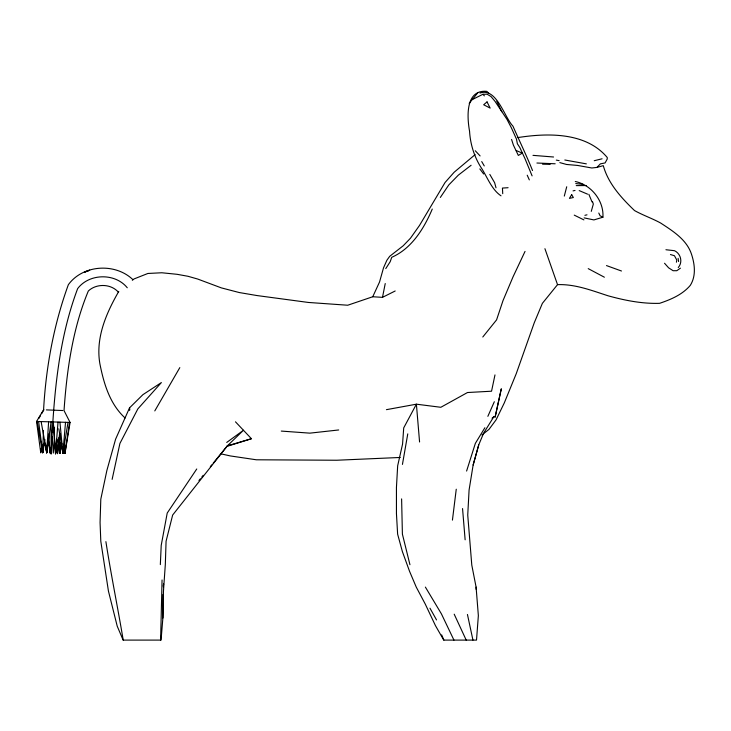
<?xml version="1.0" encoding="UTF-8"?>
<svg xmlns="http://www.w3.org/2000/svg" width="731" height="731" viewBox="0 0 731 731"><rect width="100%" height="100%" fill="white"/><g stroke="black" fill="none" stroke-linecap="round" stroke-linejoin="round"><path stroke-width="1.1" d="M112.126 479.381L119.921 443.425L137.857 408.885L161.377 382.578L142.901 394.667L129.533 407.871L115.589 439.203L106.863 470.526L100.805 499.191L100.065 522.519L100.805 541.287L108.435 591.096L117.225 626.202L123.128 640.1L161.058 640.1L162.876 618.015L163.04 594.44M63.506 446.714L63.396 453.384L63.067 451.155M160.61 640.1L162.054 579.994M129.488 410.082L129.533 407.871L129.762 410.045M43.458 430.541L42.718 452.763L37.071 421.458M62.957 451.146L62.875 453.366L58.836 428.777M50.804 449.464L51.106 453.887C53.719 398.103 57.758 341.386 77.65 288.617C89.2 273.248 115.215 272.809 127.267 287.767M160.336 564.606L161.213 545.39L167.216 513.061L196.749 468.982M46.062 446.193L46.693 452.882L46.894 449.556L46.693 452.882L44.902 442.822M41.11 421.577L46.693 452.379L48.602 421.796M163.351 586.984L163.552 583.895L163.388 585.951M56.159 444.804L55.529 453.887L53.619 426.347M47.168 446.221L47.323 444.009M54.423 437.549L53.317 453.083L52.129 436.361M53.317 421.942L55.529 453.11L56.077 445.353M46.062 445.791L46.693 452.379L46.939 448.98M55.529 453.11L58.032 422.079M65.525 422.308L62.875 453.366L61.998 446.668M58.526 443.233L59.942 453.284L60.993 442.191M56.451 444.813L55.529 453.887L55.529 447.555M56.689 442.538L57.036 439.13M59.595 433.41L57.511 453.649L56.351 444.905M50.421 449.656L50.073 452.982L48.127 438.472M51.581 438.573L51.81 436.352M52.276 431.92L52.851 426.374M452.434 520.116L456.254 489.213M43.887 443.9L42.718 452.763L38.606 421.504M60.207 433.428L57.511 453.649L57.1 440.108M132.704 279.452C114.959 262.657 82.914 264.704 68.358 284.688C53.738 324.802 45.962 367.209 43.586 409.78L36.55 421.44L40.744 452.708L41.338 448.277M46.693 452.882L48.264 441.807M46.693 452.379L51.106 421.878L51.106 453.887M63.844 446.723L64.949 453.43L69.564 422.427M64.392 446.742L63.396 453.384L63.323 448.935M40.744 452.708L42.023 444.96M44.92 439.486L42.718 452.763L42.572 448.313M68.029 422.381L62.875 453.366L59.942 422.143M64.045 446.732L64.949 453.43L70.085 422.445L64.026 410.575C66.813 370.096 72.707 328.447 88.332 290.993C96.547 283.244 111.231 283.655 118.577 292.4M402.443 464.413L407.77 433.876M676.403 262.219L676.796 260.035L674.448 255.731L670.455 254.534M58.836 437.677L59.942 453.284L61.733 443.324M132.329 280.32L134.029 278.94L147.881 273.467L161.789 272.764L177.076 274.308L187.94 276.272L197.699 279.041L221.319 287.877L239.275 292.546L256.919 295.543L308.354 302.451L347.728 305.229L372.746 296.749L382.487 297.353L385.237 283.546M494.978 374.912L491.552 391.204L467.493 392.529L440.83 407.286L416.396 404.188L386.425 409.671M495.152 416.981L501.265 388.965L495.152 416.981L493.763 416.825L492.064 418.196M488.911 93.449L486.846 91.348C465.227 89.346 466.999 117.079 469.567 131.278C470.316 144.583 474.62 158.015 482.031 168.998C487.623 178.062 492.009 189.804 501.009 195.826M564.305 196.091L566.717 186.761M493.763 416.825L483.611 433.191L478.732 444.896L473.131 465.044L469.083 490.044L467.739 515.044L471.787 565.063L476.091 587.094L478.357 615.621L476.511 640.1L443.744 640.1L435.438 625.608L425.25 604.053L416.25 587.094L409.534 571.277L402.388 551.603L397.627 534.16L396.44 513.527L396.44 487.495L397.664 465.802L402.562 444.101L403.713 427.891L416.396 404.188L419.576 441.999M473.131 465.017L478.732 444.896M466.597 471.056L475.36 443.361L484.881 427.736M591.278 211.36L593.334 204.05L592.457 201.473M487.86 416.341L494.33 401.721M372.746 296.749L379.544 281.992L383.519 267.848L386.882 260.254L389.669 256.343L403.201 245.78L410.447 238.251L419.539 225.395L445.069 182.485L454.17 172.224L475.113 154.625M525.032 251.409L513.043 276.839L503.01 300.605L496.577 319.876L482.798 337M432.268 209.057C424.007 228.547 411.708 248.522 391.725 257.312L390.19 261.725L385.767 268.597M118.769 291.413C106.178 313.288 95.432 337.905 99.873 363.7C103.784 383.437 109.723 403.96 125.083 417.968M678.267 267.528C682.973 262.201 680.835 253.684 674.53 250.706L665.932 249.737M154.789 410.913L179.817 367.62M38.78 418.534L40.488 415.619M41.63 413.682L43.906 409.789M440.336 197.443L448.797 184.925L458.328 175.148L471.111 165.27M469.192 103.382L477.745 92.81M559.827 162.611L566.534 164.466L577.581 165.434L591.799 167.984L596.962 167.417L603.294 165.654C608.256 183.691 621.368 197.891 634.535 210.574C642.969 215.261 652.125 218.386 660.596 223.001C672.785 230.996 686.665 239.558 691.48 254.16C694.815 264.211 696.223 275.98 690.302 285.355C682.407 294.684 670.912 299.509 659.59 303.328C642.101 303.858 624.914 300.459 608.137 295.808C591.589 290.472 575.242 284.012 557.525 284.642L542.375 303.356L534.251 322.791L516.25 373.669L504.289 402.927L496.057 419.877L488.975 429.399L481.93 434.972M198.96 480.523L200.385 478.796M201.802 477.06L203.218 475.324M210.327 466.652L211.743 464.916M213.169 463.189L227.368 445.846L243.46 430.267L226.72 442.438M596.962 167.417L600.37 163.863L605.085 162.931L607.251 158.965L607.242 157.494C585.951 132.064 547.638 132.878 517.649 137.611M680.424 268.158L676.796 270.708L673.114 270.717L668.609 267.82L664.534 263.251M472.372 99.517L482.972 94.262L487.111 94.217L491.004 96.538L494.978 101.28L507.003 119.391L511.49 128.053L516.461 139.082L517.384 143.779L519.787 147.461L525.022 158.709L532.095 175.879M382.487 297.353L395.188 290.984M84.595 272.124L89.694 270.232L84.613 272.17M226.537 446.513L251.437 438.719L235.483 421.824M575.279 181.516C591.251 184.797 604.044 200.824 602.911 217.208L593.91 219.921L584.096 217.884M251.437 438.719L227.368 445.846L172.653 515.044L166.074 541.242L165.325 564.433L163.461 591.096L162.876 618.015M480.002 93.065C496.541 87.035 504.436 117.435 512.97 126.18C519.43 140.992 526.539 155.511 532.524 170.533M594.23 160.719L602.079 158.791M584.901 215.325L586.993 214.832M573.058 190.882L575.032 190.425M338.691 429.965L309.871 433.145L281.289 431.08M508.091 187.712L502.444 188.068L502.727 193.688M400.277 457.46L336.799 460.238L256.362 459.79L230.347 455.934L220.415 453.732M553.568 157.001L532.99 155.356M576.256 185.61L586.198 185.555M542.557 164.183L550.16 164.329M536.919 163.022L555.167 163.781M36.55 421.44L70.085 422.445M46.373 409.89L62.775 410.53M575.763 183.563L583.055 184.395M564.825 159.998L586.353 163.863M556.291 160.098L559.142 160.646M606.483 265.581L621.469 271.009M579.199 190.599L587.569 194.154M516.287 150.577L522.327 153.09L518.334 155.438L513.4 145.113L511.563 139.411M574.246 215.124L583.886 219.885M602.911 217.208L600.087 215.773L598.79 213.032M588.227 268.633L604.373 277.213M475.269 150.76L480.103 155.922M482.972 94.262L484.351 95.889M479.828 168.916L483.657 173.996M425.387 587.094L441.423 613.885L453.942 640.1M481.729 161.578L484.26 165.928M489.807 174.407L494.622 182.713L496.011 187.794M429.965 608.183L436.526 619.934M588.848 194.3L592.028 201.902M496.76 101.243L501.795 111.688M454.198 614.186L466.204 640.1M527.225 175.212L529.335 179.899M441.661 634.892L443.881 640.1M557.525 284.642L544.924 248.695M409.945 564.716L402.397 534.114L401.611 498.898M467.447 614.479L472.948 640.1M105.894 541.625C111.002 574.584 117.709 607.214 123.219 640.1M678.103 258.326L678.606 261.552M61.413 442.2L61.706 444.439M54.039 427.407L54.469 430.687M462.549 508.575L465.135 539.807M48.73 434.04L50.073 452.982L49.9 447.418M59.394 444.366L59.604 447.71M59.805 451.054L59.942 453.284M64.584 442.301L64.949 453.43M476.091 587.094L476.128 589.332M571.679 194.665L569.422 198.375L573.351 197.534L571.679 194.665M487.038 101.892L483.675 104.771L490.145 108.087L487.038 101.892"/></g></svg>
